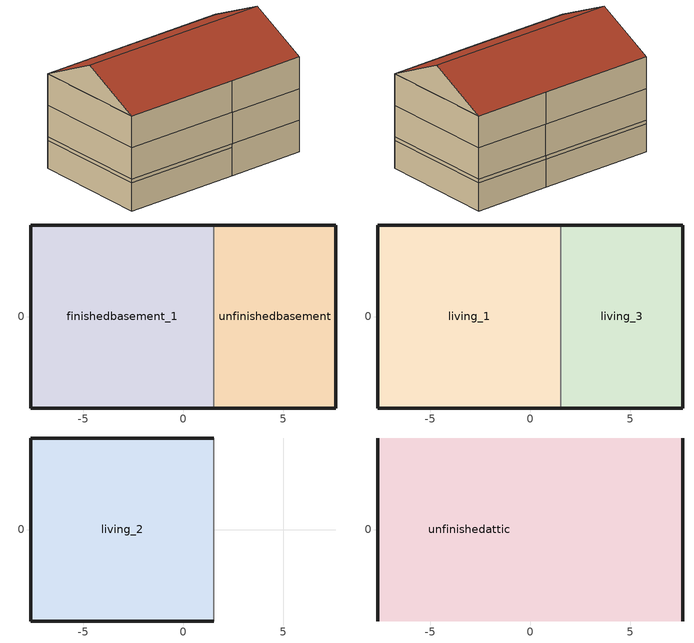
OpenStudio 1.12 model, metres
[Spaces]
unfinishedbasement
 floor ground: 7.62,4.57 7.62,-4.57 1.52,-4.57 1.52,4.57 z-2.44
 wall outside: 1.52,-4.57 7.62,-4.57 7.62,4.57 1.52,4.57 z-0.27:0
 wall ground: 1.52,-4.57 7.62,-4.57 7.62,4.57 1.52,4.57 z-2.44:0
 wall to finishedbasement_1: 1.52,4.57 1.52,-4.57 z-2.44:0
finishedbasement_1
 floor ground: 1.52,4.57 1.52,-4.57 -7.62,-4.57 -7.62,4.57 z-2.44
 wall outside: 1.52,4.57 -7.62,4.57 -7.62,-4.57 1.52,-4.57 z-0.27:0
 wall ground: 1.52,4.57 -7.62,4.57 -7.62,-4.57 1.52,-4.57 z-2.44:0
living_1
 floor to finishedbasement_1: 1.52,4.57 1.52,-4.57 -7.62,-4.57 -7.62,4.57 z0
 wall outside: 1.52,4.57 -7.62,4.57 -7.62,-4.57 1.52,-4.57 z0:2.44
 wall adiabatic: 1.52,-4.57 1.52,4.57 z0:2.44
living_3
 floor adiabatic: 7.62,4.57 7.62,-4.57 1.52,-4.57 1.52,4.57 z2.44
 floor to unfinishedbasement: 7.62,4.57 7.62,-4.57 1.52,-4.57 1.52,4.57 z0
 wall outside: 1.52,-4.57 7.62,-4.57 7.62,4.57 1.52,4.57 z0:2.44; 1.52,-4.57 7.62,-4.57 7.62,4.57 1.52,4.57 z2.44:4.88
 wall adiabatic: 1.52,4.57 1.52,-4.57 z2.44:4.88; 1.52,4.57 1.52,-4.57 z0:2.44
living_2
 floor adiabatic: 1.52,4.57 1.52,-4.57 -7.62,-4.57 -7.62,4.57 z2.44
 wall outside: 1.52,4.57 -7.62,4.57 -7.62,-4.57 1.52,-4.57 z2.44:4.88
 wall adiabatic: 1.52,-4.57 1.52,4.57 z2.44:4.88
unfinishedattic
 floor to living_3: 7.62,4.57 7.62,-4.57 1.52,-4.57 1.52,4.57 z4.88
 floor to living_2: 1.52,4.57 1.52,-4.57 -7.62,-4.57 -7.62,4.57 z4.88
 wall outside: -7.62,0,7.16 -7.62,4.57,4.88 -7.62,-4.57,4.88; 7.62,0,7.16 7.62,-4.57,4.88 7.62,4.57,4.88
 roof outside: -7.62,0,7.16 -7.62,-4.57,4.88 7.62,-4.57,4.88 7.62,0,7.16; 7.62,0,7.16 7.62,4.57,4.88 -7.62,4.57,4.88 -7.62,0,7.16
[Building]
Multifamily 3 Units: North Axis {deg}=180; Standards Number of Living Units=3
[Site]
Denver Intl Ap_CO_USA: Latitude {deg}=39.83; Longitude {deg}=-104.65; Time Zone {hr}=-7; Elevation {m}=1650
[ClimateZones]
Climate Zone Institution Name 2=Building America; Climate Zone Document Year 2=0; Climate Zone Value 2=Cold
[SizingPeriod:DesignDay] Barometric Pressure {Pa}=83011; Sky Clearness=0; Rain Indicator=0; Snow Indicator=0; Day of Month=21; Daylight Saving Time Indicator=0; Humidity Indicating Type=Wetbulb; Dry-Bulb Temperature Range Modifier Type=DefaultMultipliers
Name | Maximum Dry-Bulb Temperature {C} | Daily Dry-Bulb Temperature Range {deltaC} | Humidity Indicating Conditions at Maximum Dry-Bulb | Wind Speed {m/s} | Wind Direction {deg} | Month | Day Type | Solar Model Indicator | ASHRAE Taub | ASHRAE Taud
Denver Intl Ap Ann Clg .4% Condns WB=>MDB | 27.3 | 15.2 | 18.3 | 4.2 | 80 | 7 | SummerDesignDay | ASHRAETau | 0.424 | 2.012
Denver Intl Ap Ann Clg .4% Condns DB=>MWB | 34.6 | 15.2 | 15.7 | 4.2 | 80 | 7 | SummerDesignDay | ASHRAETau | 0.424 | 2.012
Denver Intl Ap Ann Htg 99.6% Condns DB | -17.4 | 0 | -17.4 | 3.3 | 160 | 12 | WinterDesignDay | ASHRAEClearSky
[Site:WaterMainsTemperature]
Calculation Method=Correlation; Annual Average Outdoor Air Temperature {C}=10.8753; Maximum Difference In Monthly Average Outdoor Air Temperatures {deltaC}=23.1524
[Site:GroundTemperature:BuildingSurface]
6.71221, 4.9416, 4.79814, 5.63626, 9.00496, 12.3608, 15.2732, 17.1228, 17.2883, 15.7979, 12.9685, 9.71588
[Site:GroundTemperature:Deep]
10.8753, 10.8753, 10.8753, 10.8753, 10.8753, 10.8753, 10.8753, 10.8753, 10.8753, 10.8753, 10.8753, 10.8753
[ThermalZone] Use Ideal Air Loads=No
Name | Ceiling Height {m} | Volume {m3} | Multiplier
unfinishedattic Thermal Zone | 2.286 | 159.282
living zone 1; living zone 2; finished basement zone 1 | 2.4384 | 203.881 | 1
living zone 3 | 4.8768 | 271.842 | 1
unfinishedbasement Thermal Zone | 2.4384 | 135.921 | 1
[Sizing:Zone] Zone Cooling Design Supply Air Temperature Input Method=SupplyAirTemperature; Zone Cooling Design Supply Air Temperature {C}=14; Zone Cooling Design Supply Air Temperature Difference {deltaC}=11.11; Zone Heating Design Supply Air Temperature Input Method=SupplyAirTemperature; Zone Heating Design Supply Air Temperature {C}=40; Zone Heating Design Supply Air Temperature Difference {deltaC}=11.11; Zone Cooling Design Supply Air Humidity Ratio {kg-H2O/kg-air}=0.0085; Zone Heating Design Supply Air Humidity Ratio {kg-H2O/kg-air}=0.008; Cooling Design Air Flow Method=DesignDay; Heating Design Air Flow Method=DesignDay; Account for Dedicated Outdoor Air System=No; Dedicated Outdoor Air System Control Strategy=NeutralSupplyAir; Dedicated Outdoor Air Low Setpoint Temperature for Design {C}=autosize; Dedicated Outdoor Air High Setpoint Temperature for Design {C}=autosize
unfinishedattic Thermal Zone; living zone 1; living zone 3; unfinishedbasement Thermal Zone; living zone 2; finished basement zone 1
[Space]
Name | Thermal Zone
unfinishedattic | unfinishedattic Thermal Zone
living_1 | living zone 1
living_3 | living zone 3
unfinishedbasement | unfinishedbasement Thermal Zone
living_2 | living zone 2
finishedbasement_1 | finished basement zone 1
[ElectricEquipment]
Name | Electric Equipment Definition | Space or SpaceType | Schedule
unit=1|bed=nil|bath=nil|space=living_1|space=finishedbasement_1 | unit=1|bed=nil|bath=nil|space={10503839-5360-4afe-abaa-d375072eb067}|space={5b6fa6ec-32b3-4fef-abee-3cfedbde106b} | living_1 | empty_schedule
unit=2|bed=nil|bath=nil|space=living_2 | unit=2|bed=nil|bath=nil|space={4afe5085-f784-493f-a444-cba146ba21e3} | living_2 | empty_schedule 2
unit=3|bed=nil|bath=nil|space=living_3 | unit=3|bed=nil|bath=nil|space={b00e995e-1c99-49d2-afaa-fd3045f2ab66} | living_3 | empty_schedule 1
[Schedule:Ruleset]
Name | Default Day Schedule
empty_schedule | Schedule Day 2
empty_schedule 2 | Schedule Day 1
empty_schedule 1 | Schedule Day 3
[Schedule:Day]
Schedule Day 2; Schedule Day 1; Schedule Day 3: 24, 0, 0
